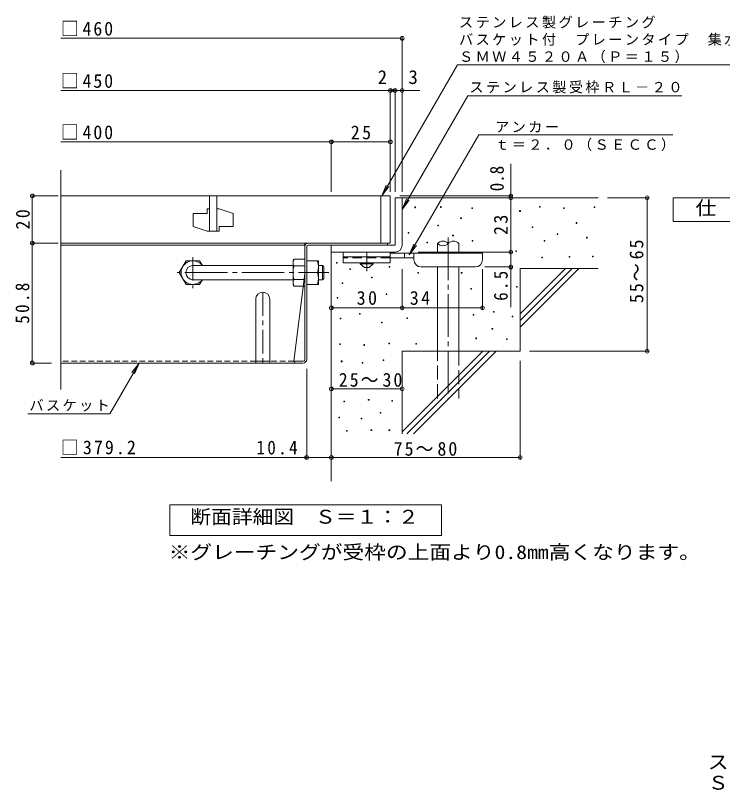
# Model space of a CAD drawing. Units: millimetres on the paper, enlarged 4 times, with parts at other scales. Extents: x -752 to 1068, y -779 to 732.
# Drawn here: x -732 to -133, y -779 to -121 of the extents above; entities that cross this region are included whole.
import ezdxf
from ezdxf.enums import TextEntityAlignment as Align

# ---------------------------------------------------------------- set-up
doc = ezdxf.new("R2010")
doc.units = ezdxf.units.MM
doc.header["$LTSCALE"] = 4
doc.header["$PDMODE"] = 32
doc.header["$PDSIZE"] = 3.2
for name, pattern in [('CHAIN1', [8, 5, -1, 1, -1]), ('CHAIN2', [12, 9, -1, 1, -1]), ('DASHED1', [1.8, 1.2, -0.6]), ('DASHED2', [3, 2, -1]), ('DASHED3', [4, 3, -1])]:
    doc.linetypes.add(name, pattern=pattern)
for name, color, linetype, lineweight in [('D-0_芯', 7, 'Continuous', 9), ('D-1_躯体', 2, 'Continuous', 9), ('D-2_仕上', 3, 'Continuous', 9), ('D-4_その他', 7, 'Continuous', 9), ('D-5_文字', 7, 'Continuous', 9), ('D-6_寸法', 6, 'Continuous', 9), ('D-7_ハッチ', 2, 'Continuous', 9), ('D-8_記号', 2, 'Continuous', 9), ('D-9_0-HOJO', 4, 'Continuous', 9), ('D-B_7-WAKU-T', 2, 'Continuous', 9)]:
    doc.layers.add(name, color=color, linetype=linetype, lineweight=lineweight)
doc.layers.add('F-5_F-5ﾚｲﾔ', color=2, linetype='Continuous')
doc.styles.add('ＭＳ ゴシック', font='')
doc.styles.get('ＭＳ ゴシック').set_extended_font_data('MS Gothic')

msp = doc.modelspace()

# ---------------------------------------------------------------- linework, layer by layer
at = {"layer": 'D-0_芯'}
for points in [[(-393.726, -284.025), (-393.726, -283.425), (-393.126, -283.425), (-393.126, -284.025)], [(-372.071, -283.754), (-372.071, -283.154), (-371.471, -283.154), (-371.471, -283.754)], [(-345.542, -284.837), (-345.542, -284.237), (-344.942, -284.237), (-344.942, -284.837)], [(-305.055, -287.135), (-305.055, -286.535), (-304.455, -286.535), (-304.455, -287.135)], [(-288.272, -283.616), (-288.272, -283.016), (-287.672, -283.016), (-287.672, -283.616)], [(-267.969, -284.699), (-267.969, -284.099), (-267.369, -284.099), (-267.369, -284.699)], [(-241.982, -283.887), (-241.982, -283.287), (-241.382, -283.287), (-241.382, -283.887)], [(-355.017, -293.228), (-355.017, -292.628), (-354.417, -292.628), (-354.417, -293.228)], [(-374.236, -299.455), (-374.236, -298.854), (-373.636, -298.854), (-373.636, -299.455)], [(-294.38, -300.808), (-294.38, -300.208), (-293.78, -300.208), (-293.78, -300.808)], [(-257.294, -297.289), (-257.294, -296.689), (-256.694, -296.689), (-256.694, -297.289)], [(-399.58, -305.511), (-399.58, -304.911), (-398.98, -304.911), (-398.98, -305.511)], [(-361.784, -307.846), (-361.784, -307.246), (-361.184, -307.246), (-361.184, -307.846)], [(-273.266, -306.763), (-273.266, -306.163), (-272.666, -306.163), (-272.666, -306.763)], [(-383.711, -313.802), (-383.711, -313.201), (-383.111, -313.201), (-383.111, -313.802)], [(-345.271, -312.448), (-345.271, -311.848), (-344.671, -311.848), (-344.671, -312.448)], [(-284.364, -312.448), (-284.364, -311.848), (-283.764, -311.848), (-283.764, -312.448)], [(-248.361, -309.741), (-248.361, -309.141), (-247.761, -309.141), (-247.761, -309.741)], [(-308.186, -321.11), (-308.186, -320.51), (-307.586, -320.51), (-307.586, -321.11)], [(-286.259, -326.524), (-286.259, -325.924), (-285.659, -325.924), (-285.659, -326.524)], [(-263.25, -325.983), (-263.25, -325.383), (-262.65, -325.383), (-262.65, -325.983)], [(-243.489, -325.712), (-243.489, -325.112), (-242.889, -325.112), (-242.889, -325.712)], [(-460.286, -330.95), (-460.286, -330.35), (-459.686, -330.35), (-459.686, -330.95)], [(-415.568, -334.408), (-415.568, -333.808), (-414.968, -333.808), (-414.968, -334.408)], [(-448.778, -336.454), (-448.778, -335.854), (-448.178, -335.854), (-448.178, -336.454)], [(-391.298, -339.52), (-391.298, -338.92), (-390.698, -338.92), (-390.698, -339.52)], [(-354.469, -339.452), (-354.469, -338.852), (-353.869, -338.852), (-353.869, -339.452)], [(-455.463, -348.265), (-455.463, -347.665), (-454.863, -347.665), (-454.863, -348.265)], [(-430.491, -343.392), (-430.491, -342.792), (-429.891, -342.792), (-429.891, -343.392)], [(-346.351, -353.012), (-346.351, -352.412), (-345.751, -352.412), (-345.751, -353.012)], [(-307.631, -351.301), (-307.631, -350.701), (-307.031, -350.701), (-307.031, -351.301)], [(-459.625, -360.59), (-459.625, -359.989), (-459.025, -359.989), (-459.025, -360.59)], [(-418.005, -357.705), (-418.005, -357.105), (-417.405, -357.105), (-417.405, -357.705)], [(-440.779, -374.323), (-440.779, -373.722), (-440.179, -373.722), (-440.179, -374.323)], [(-344.459, -374.979), (-344.459, -374.379), (-343.859, -374.379), (-343.859, -374.979)], [(-327.135, -372.543), (-327.135, -371.943), (-326.535, -371.943), (-326.535, -372.543)], [(-456.985, -378.262), (-456.985, -377.661), (-456.385, -377.661), (-456.385, -378.262)], [(-421.983, -381.703), (-421.983, -381.103), (-421.383, -381.103), (-421.383, -381.703)], [(-400.552, -378.045), (-400.552, -377.445), (-399.952, -377.445), (-399.952, -378.045)], [(-311.405, -376.561), (-311.405, -375.961), (-310.805, -375.961), (-310.805, -376.561)], [(-328.488, -386.89), (-328.488, -386.29), (-327.888, -386.29), (-327.888, -386.89)], [(-342.294, -395.011), (-342.294, -394.411), (-341.694, -394.411), (-341.694, -395.011)], [(-457.29, -400.036), (-457.29, -399.436), (-456.69, -399.436), (-456.69, -400.036)], [(-437.038, -400.645), (-437.038, -400.045), (-436.438, -400.045), (-436.438, -400.645)], [(-415.873, -399.427), (-415.873, -398.827), (-415.273, -398.827), (-415.273, -399.427)], [(-392.911, -399.618), (-392.911, -399.018), (-392.311, -399.018), (-392.311, -399.618)], [(-316.307, -395.823), (-316.307, -395.223), (-315.707, -395.223), (-315.707, -395.823)], [(-456.072, -414.502), (-456.072, -413.901), (-455.472, -413.901), (-455.472, -414.502)], [(-420.746, -413.588), (-420.746, -412.988), (-420.146, -412.988), (-420.146, -413.588)], [(-438.409, -415.72), (-438.409, -415.12), (-437.809, -415.12), (-437.809, -415.72)], [(-433.232, -447.087), (-433.232, -446.487), (-432.632, -446.487), (-432.632, -447.087)], [(-453.94, -448.61), (-453.94, -448.01), (-453.34, -448.01), (-453.34, -448.61)], [(-413.284, -447.848), (-413.284, -447.248), (-412.684, -447.248), (-412.684, -447.848)], [(-423.182, -458.202), (-423.182, -457.602), (-422.582, -457.602), (-422.582, -458.202)], [(-458.204, -462.009), (-458.204, -461.409), (-457.603, -461.409), (-457.603, -462.009)], [(-439.322, -462.923), (-439.322, -462.323), (-438.722, -462.323), (-438.722, -462.923)], [(-451.656, -473.429), (-451.656, -472.829), (-451.056, -472.829), (-451.056, -473.429)], [(-430.948, -472.82), (-430.948, -472.22), (-430.348, -472.22), (-430.348, -472.82)], [(-415.721, -472.82), (-415.721, -472.22), (-415.121, -472.22), (-415.121, -472.82)]]:
    msp.add_lwpolyline(points, close=True, dxfattribs=at)
at = {"layer": 'D-1_躯体'}
for p, q in [((-410.577, -275.645), (-410.577, -315.645)), ((-410.577, -275.645), (-404.577, -275.645)), ((-404.577, -315.645), (-404.577, -275.645)), ((-410.577, -315.645), (-464.577, -315.645)), ((-464.577, -321.645), (-464.577, -315.645)), ((-464.577, -321.645), (-410.577, -321.645))]:
    msp.add_line(p, q, dxfattribs=at)
at = {"layer": 'D-1_躯体', "color": 3}
for p, q in [((-475.384, -333.045), (-471.984, -333.045)), ((-471.984, -333.045), (-470.984, -334.045)), ((-471.984, -345.045), (-471.984, -333.045)), ((-470.984, -344.045), (-470.984, -334.045)), ((-475.384, -345.045), (-471.984, -345.045)), ((-471.984, -345.045), (-470.984, -344.045))]:
    msp.add_line(p, q, dxfattribs=at)
at = {"layer": 'D-1_躯体'}
msp.add_arc((-410.577, -315.645), 6, 270, 0, dxfattribs=at)
at = {"layer": 'D-2_仕上'}
for p, q in [((-693.644, -438.131), (-693.644, -252.359)), ((-414.577, -274.045), (-693.644, -274.045)), ((-567.577, -274.045), (-567.577, -304.045)), ((-561.577, -274.045), (-561.577, -304.045)), ((-422.577, -314.045), (-422.577, -274.045)), ((-414.577, -274.045), (-414.577, -314.045)), ((-581.577, -289.045), (-581.577, -300.045)), ((-581.577, -289.045), (-569.577, -289.045)), ((-569.577, -285.045), (-569.577, -289.045)), ((-567.577, -285.045), (-569.577, -285.045)), ((-559.577, -285.045), (-561.577, -285.045)), ((-559.577, -300.045), (-547.577, -300.045)), ((-693.644, -314.045), (-414.577, -314.045))]:
    msp.add_line(p, q, dxfattribs=at)
for points in [[(-559.577, -285.045), (-547.577, -289.045), (-547.577, -300.045)], [(-559.577, -300.045), (-559.577, -304.045), (-569.577, -304.045), (-581.577, -300.045)]]:
    msp.add_lwpolyline(points, dxfattribs=at)
at = {"layer": 'D-4_その他'}
for p, q in [((-693.644, -140.498), (-404.577, -140.498)), ((-404.577, -270.463), (-404.577, -139.298)), ((-414.576, -270.463), (-414.576, -183.577)), ((-410.576, -270.463), (-410.576, -183.577)), ((-693.644, -184.777), (-414.576, -184.777)), ((-414.576, -184.777), (-412.576, -184.777)), ((-412.576, -184.777), (-389.512, -184.777)), ((-693.644, -228.277), (-464.577, -228.277)), ((-464.577, -270.463), (-464.577, -227.077)), ((-464.577, -228.277), (-414.576, -228.277)), ((-312.591, -275.645), (-312.591, -247.005)), ((-695.784, -274.045), (-719.004, -274.045)), ((-717.804, -314.045), (-717.804, -274.045)), ((-311.391, -274.045), (-406.577, -274.045)), ((-312.591, -275.645), (-312.591, -321.645)), ((-195.872, -275.645), (-230.577, -275.645)), ((-197.072, -275.645), (-197.072, -405.645)), ((-695.784, -314.045), (-719.004, -314.045)), ((-717.804, -415.645), (-717.804, -314.045)), ((-312.591, -368.345), (-312.591, -321.645)), ((-311.391, -334.244), (-334.573, -334.244)), ((-404.573, -370.086), (-404.573, -336.244)), ((-336.573, -370.086), (-336.573, -336.244)), ((-195.872, -405.645), (-296.577, -405.645)), ((-304.577, -496.845), (-304.577, -413.645)), ((-719.004, -415.645), (-701.644, -415.645)), ((-627.399, -415.645), (-631.226, -424.883)), ((-485.384, -496.845), (-485.384, -420.445)), ((-464.577, -437.547), (-404.577, -437.547)), ((-464.577, -496.845), (-464.577, -483.645)), ((-485.384, -495.645), (-693.644, -495.645)), ((-464.577, -495.645), (-485.384, -495.645)), ((-464.577, -495.645), (-304.577, -495.645))]:
    msp.add_line(p, q, dxfattribs=at)
for points in [[(-464.573, -368.886), (-404.573, -368.886), (-336.573, -368.886)], [(-721.476, -458.652), (-652.229, -458.652), (-627.399, -415.645), (-633.486, -423.578)]]:
    msp.add_lwpolyline(points, dxfattribs=at)
for p in [(-404.577, -140.498), (-414.576, -184.777), (-410.576, -184.777), (-404.577, -184.777), (-464.577, -228.277), (-414.576, -228.277), (-717.804, -274.045), (-312.591, -274.045), (-312.591, -275.645), (-197.072, -275.645), (-717.804, -314.045), (-312.591, -321.645), (-312.591, -334.244), (-464.573, -368.886), (-404.573, -368.886), (-336.573, -368.886), (-197.072, -405.645), (-717.804, -415.645), (-717.804, -415.645), (-464.577, -437.547), (-404.577, -437.547), (-485.384, -495.645), (-464.577, -495.645), (-304.577, -495.645)]:
    msp.add_point(p, dxfattribs=at)
at = {"layer": 'D-5_文字'}
for p, q in [((-421.897, -274.045), (-357.783, -162.995)), ((-92.402, -162.995), (-357.783, -162.995)), ((-404.577, -285.645), (-348.87, -189.157)), ((-167.623, -189.157), (-348.87, -189.157)), ((-398.52, -324.065), (-339.733, -222.243)), ((-339.733, -222.243), (-175.448, -222.243)), ((-421.897, -274.045), (-418.07, -264.806)), ((-421.897, -274.045), (-415.81, -266.111)), ((-404.577, -285.645), (-400.75, -276.406)), ((-404.577, -285.645), (-398.489, -277.711)), ((-398.52, -324.065), (-394.693, -314.826)), ((-398.52, -324.065), (-392.432, -316.132)), ((-390.976, -321.645), (-311.391, -321.645))]:
    msp.add_line(p, q, dxfattribs=at)
for points in [[(-175.15, -295.645), (-175.15, -275.645), (-85.15, -275.645), (-85.15, -295.645)], [(-601.375, -561.645), (-601.375, -535.645), (-371.375, -535.645), (-371.375, -561.645)]]:
    msp.add_lwpolyline(points, close=True, dxfattribs=at)
at = {"layer": 'D-6_寸法'}
for p, q in [((-404.577, -275.645), (-238.577, -275.645)), ((-374.573, -322.644), (-374.573, -314.314)), ((-356.573, -322.644), (-356.573, -314.314)), ((-464.577, -321.645), (-464.577, -515.645)), ((-374.573, -405.645), (-374.573, -334.244)), ((-356.573, -405.645), (-356.573, -334.244)), ((-304.577, -374.049), (-266.172, -335.645)), ((-304.577, -335.645), (-238.576, -335.645)), ((-304.577, -379.705), (-260.516, -335.645)), ((-304.577, -335.645), (-304.577, -405.645)), ((-304.577, -385.362), (-254.86, -335.645)), ((-404.577, -405.645), (-404.577, -475.645)), ((-404.577, -405.645), (-304.577, -405.645)), ((-404.577, -474.048), (-336.173, -405.645)), ((-400.517, -475.645), (-330.517, -405.645)), ((-394.861, -475.645), (-324.861, -405.645))]:
    msp.add_line(p, q, dxfattribs=at)
at = {"layer": 'D-6_寸法', "linetype": 'CHAIN2'}
msp.add_line((-365.573, -309.389), (-365.573, -445.645), dxfattribs=at)
at = {"layer": 'D-6_寸法', "linetype": 'DASHED3'}
for p, q in [((-374.573, -445.645), (-374.573, -405.645)), ((-356.573, -405.645), (-356.573, -445.645))]:
    msp.add_line(p, q, dxfattribs=at)
at = {"layer": 'D-6_寸法'}
for centre, start, end in [((-370.073, -318.376), 42.07146, 137.92854), ((-370.073, -310.252), 222.07146, 317.92854), ((-361.073, -318.376), 42.07146, 137.92854)]:
    msp.add_arc(centre, 6.062, start, end, dxfattribs=at)
at = {"layer": 'D-7_ハッチ'}
for p, q in [((-486.984, -314.045), (-693.644, -314.045)), ((-486.984, -412.712), (-486.984, -314.045)), ((-483.784, -314.045), (-416.977, -314.045)), ((-416.977, -314.045), (-416.977, -315.645)), ((-486.984, -315.645), (-693.644, -315.645)), ((-485.384, -412.445), (-485.384, -316.978)), ((-484.05, -315.645), (-416.977, -315.645)), ((-486.984, -340.045), (-496.208, -414.045)), ((-488.317, -414.045), (-496.208, -414.045)), ((-488.584, -415.645), (-693.644, -415.645))]:
    msp.add_line(p, q, dxfattribs=at)
at = {"layer": 'D-7_ハッチ', "linetype": 'DASHED1'}
for p, q in [((-528.584, -414.045), (-693.644, -414.045)), ((-496.208, -414.045), (-516.584, -414.045))]:
    msp.add_line(p, q, dxfattribs=at)
at = {"layer": 'D-7_ハッチ'}
for centre, radius, start, end in [((-483.784, -317.245), 3.2, 90, 180), ((-484.05, -316.978), 1.333, 90, 180), ((-494.608, -414.045), 1.6, 180, 270), ((-488.584, -412.445), 3.2, 270, 0), ((-488.317, -412.712), 1.333, 270, 0)]:
    msp.add_arc(centre, radius, start, end, dxfattribs=at)
at = {"layer": 'D-8_記号', "linetype": 'CHAIN1'}
for p, q in [((-581.777, -325.852), (-581.777, -352.238)), ((-568.584, -339.045), (-594.969, -339.045)), ((-522.584, -355.645), (-522.584, -415.645))]:
    msp.add_line(p, q, dxfattribs=at)
at = {"layer": 'D-8_記号'}
for p, q in [((-528.584, -361.645), (-528.584, -415.645)), ((-516.584, -361.645), (-516.584, -415.645)), ((-528.584, -414.045), (-516.584, -414.045))]:
    msp.add_line(p, q, dxfattribs=at)
msp.add_arc((-522.584, -361.645), 6, 0, 180, dxfattribs=at)
at = {"layer": 'D-9_0-HOJO', "color": 3}
for p, q in [((-454.573, -321.645), (-454.573, -330.645)), ((-414.573, -321.645), (-454.573, -321.645)), ((-414.573, -321.645), (-414.573, -330.645)), ((-414.573, -325.645), (-454.573, -325.645)), ((-414.573, -330.645), (-454.573, -330.645))]:
    msp.add_line(p, q, dxfattribs=at)
at = {"layer": 'D-9_0-HOJO', "linetype": 'CHAIN1'}
msp.add_line((-434.573, -337.74), (-434.573, -321.645), dxfattribs=at)
at = {"layer": 'D-9_0-HOJO', "color": 3, "linetype": 'DASHED2'}
msp.add_line((-414.573, -326.645), (-454.573, -326.645), dxfattribs=at)
at = {"layer": 'D-9_0-HOJO'}
for p, q in [((-336.573, -322.644), (-414.573, -322.644)), ((-394.563, -326.644), (-414.573, -326.644)), ((-402.573, -326.644), (-402.573, -322.644)), ((-394.573, -328.244), (-394.573, -322.644)), ((-336.573, -328.244), (-336.573, -322.644)), ((-388.573, -334.244), (-342.573, -334.244))]:
    msp.add_line(p, q, dxfattribs=at)
at = {"layer": 'D-9_0-HOJO', "color": 2}
for p, q in [((-440.073, -331.644), (-440.073, -330.645)), ((-440.073, -331.644), (-436.573, -334.644)), ((-440.073, -331.644), (-429.073, -331.644)), ((-436.573, -334.644), (-432.574, -334.644)), ((-432.574, -334.644), (-429.073, -331.644)), ((-429.073, -331.644), (-429.073, -330.645))]:
    msp.add_line(p, q, dxfattribs=at)
at = {"layer": 'D-9_0-HOJO'}
for centre, start, end in [((-388.573, -328.244), 180, 270), ((-342.573, -328.244), 270, 0)]:
    msp.add_arc(centre, 6, start, end, dxfattribs=at)
at = {"layer": 'D-B_7-WAKU-T'}
for p, q in [((-496.984, -329.045), (-496.118, -327.545)), ((-486.984, -327.545), (-496.118, -327.545)), ((-593.277, -339.045), (-587.503, -329.045)), ((-587.503, -329.045), (-576.05, -329.045)), ((-573.75, -333.029), (-576.05, -329.045)), ((-496.984, -349.045), (-496.984, -329.045)), ((-496.118, -333.318), (-486.984, -333.318)), ((-485.384, -329.045), (-475.384, -329.045)), ((-475.384, -349.045), (-475.384, -329.045)), ((-593.277, -339.045), (-587.503, -349.045)), ((-485.384, -339.045), (-476.25, -339.045)), ((-573.741, -345.045), (-576.05, -349.045)), ((-496.118, -344.771), (-486.984, -344.771)), ((-587.503, -349.045), (-576.05, -349.045)), ((-496.984, -349.045), (-496.118, -350.545)), ((-486.984, -350.545), (-496.118, -350.545)), ((-485.384, -349.045), (-475.384, -349.045))]:
    msp.add_line(p, q, dxfattribs=at)
at = {"layer": 'D-B_7-WAKU-T', "color": 3}
for p, q in [((-581.777, -333.045), (-496.984, -333.045)), ((-581.777, -345.045), (-496.984, -345.045))]:
    msp.add_line(p, q, dxfattribs=at)
at = {"layer": 'D-B_7-WAKU-T', "color": 3, "linetype": 'CHAIN2'}
msp.add_line((-588.353, -339.045), (-466.774, -339.045), dxfattribs=at)
at = {"layer": 'D-B_7-WAKU-T', "linetype": 'CHAIN1'}
msp.add_line((-470.011, -339.045), (-476.134, -339.045), dxfattribs=at)
at = {"layer": 'D-B_7-WAKU-T'}
for centre, radius, start, end in [((-490.42, -330.835), 6.579, 149.99998, 176.07924), ((-581.777, -339.045), 10, 36.87019, 323.12981), ((-491.514, -330.365), 5.47, 180.2103, 212.68507), ((-477.618, -339.045), 19.365, 162.79973, 197.20026), ((-490.25, -334.045), 14.866, 340.34633, 19.65366), ((-490.25, -344.045), 14.866, 340.34633, 19.65366), ((-491.514, -347.725), 5.47, 147.31491, 179.78969), ((-490.42, -347.255), 6.579, 183.92075, 210)]:
    msp.add_arc(centre, radius, start, end, dxfattribs=at)
at = {"layer": 'D-B_7-WAKU-T', "color": 3}
msp.add_arc((-581.777, -339.045), 6, 90, 270, dxfattribs=at)

# ---------------------------------------------------------------- texts
at = {"layer": 'D-4_その他', "color": 2, "style": 'ＭＳ ゴシック'}
for s, p in [('2', (-425.313, -182.777)), ('3', (-399.256, -182.777))]:
    msp.add_text(s, height=11.73, dxfattribs=at).set_placement(p, align=Align.BOTTOM_LEFT)
at = {"layer": 'D-4_その他', "color": 2, "style": 'ＭＳ ゴシック', "width": 0.9}
msp.add_text('0.8', height=11.73, rotation=90, dxfattribs=at).set_placement((-314.991, -270.106), align=Align.BOTTOM_LEFT)
at = {"layer": 'D-4_その他', "color": 2, "style": 'ＭＳ ゴシック', "width": 1.15}
msp.add_text('※グレーチングが受枠の上面より0.8mm高くなります。', height=11.73, dxfattribs=at).set_placement((-602.324, -585.23), align=Align.BOTTOM_LEFT)
at = {"layer": 'D-4_その他', "color": 2, "char_height": 11.73, "attachment_point": 7, "style": 'ＭＳ ゴシック'}
for s, insert in [('\\T1.21;\\W0.95;□460', (-693.644, -138.498)), ('\\T1.21;\\W0.95;□450', (-693.644, -182.777)), ('\\T1.21;\\W0.95;□400', (-693.644, -226.277)), ('\\T1.27;\\W0.95;25', (-448.076, -226.277)), ('\\T1.27;\\W0.95;30', (-443.073, -366.486)), ('\\T1.27;\\W0.95;34', (-398.073, -366.486)), ('\\T1.22;\\W0.95;25～30', (-458.257, -435.892)), ('\\T1.23;\\W0.95;□379.2', (-693.644, -493.245)), ('\\T1.28;\\W0.9;10.4', (-527.925, -493.245)), ('\\T1.22;\\W0.95;75～80', (-411.724, -494.337))]:
    msp.add_mtext(s, dxfattribs=dict(at, insert=insert))
at = {"layer": 'D-4_その他', "color": 2, "char_height": 11.73, "attachment_point": 7, "rotation": 90, "style": 'ＭＳ ゴシック'}
for s, insert in [('\\T1.27;\\W0.95;20', (-719.804, -302.545)), ('\\T1.27;\\W0.95;23', (-314.991, -307.145)), ('\\T1.22;\\W0.95;55～65', (-200.115, -364.847)), ('\\T1.27;\\W0.9;6.5', (-314.991, -362.922)), ('\\T1.28;\\W0.9;50.8', (-720.204, -382.345))]:
    msp.add_mtext(s, dxfattribs=dict(at, insert=insert))
at = {"layer": 'D-4_その他', "insert": (-720.229, -456.749), "char_height": 8.798, "attachment_point": 7, "style": 'ＭＳ ゴシック'}
msp.add_mtext('\\T1.17;バスケット', dxfattribs=at)
at = {"layer": 'D-5_文字', "color": 2, "style": 'ＭＳ ゴシック', "width": 1.1}
for s, p in [('仕\u3000様', (-156.15, -293.645)), ('断面詳細図\u3000Ｓ＝１：２', (-584.004, -555.256))]:
    msp.add_text(s, height=11.73, dxfattribs=at).set_placement(p, align=Align.BOTTOM_LEFT)
at = {"layer": 'D-5_文字', "char_height": 8.798, "attachment_point": 7, "style": 'ＭＳ ゴシック'}
for s, insert in [('\\T1.17;ステンレス製グレーチング', (-356.402, -132.276)), ('\\T1.17;バスケット付\u3000プレーンタイプ\u3000集水桝用', (-356.402, -146.931)), ('\\T1.17;ＳＭＷ４５２０Ａ（Ｐ＝１５）', (-356.402, -161.587)), ('\\T1.17;ステンレス製受枠ＲＬ－２０', (-347.623, -187.254)), ('\\T1.17;アンカー', (-325.837, -220.38)), ('\\T1.17;ｔ＝２．０（ＳＥＣＣ）', (-325.837, -236.107))]:
    msp.add_mtext(s, dxfattribs=dict(at, insert=insert))
at = {"layer": 'F-5_F-5ﾚｲﾔ', "style": 'ＭＳ ゴシック', "width": 1.1}
for s, p in [('ステンレス製グレーチング\u3000バスケット付\u3000プレーンタイプ\u3000集水桝用', (-145.731, -763.143)), ('ＳＭＷ\u3000４５２０Ａ（Ｐ＝１５）＋ＲＬ－２０（四方枠）＋ＤＫ－４００－Ｓ', (-145.731, -780.62))]:
    msp.add_text(s, height=11.73, dxfattribs=at).set_placement(p, align=Align.BOTTOM_LEFT)

doc.saveas('drawing.dxf')
